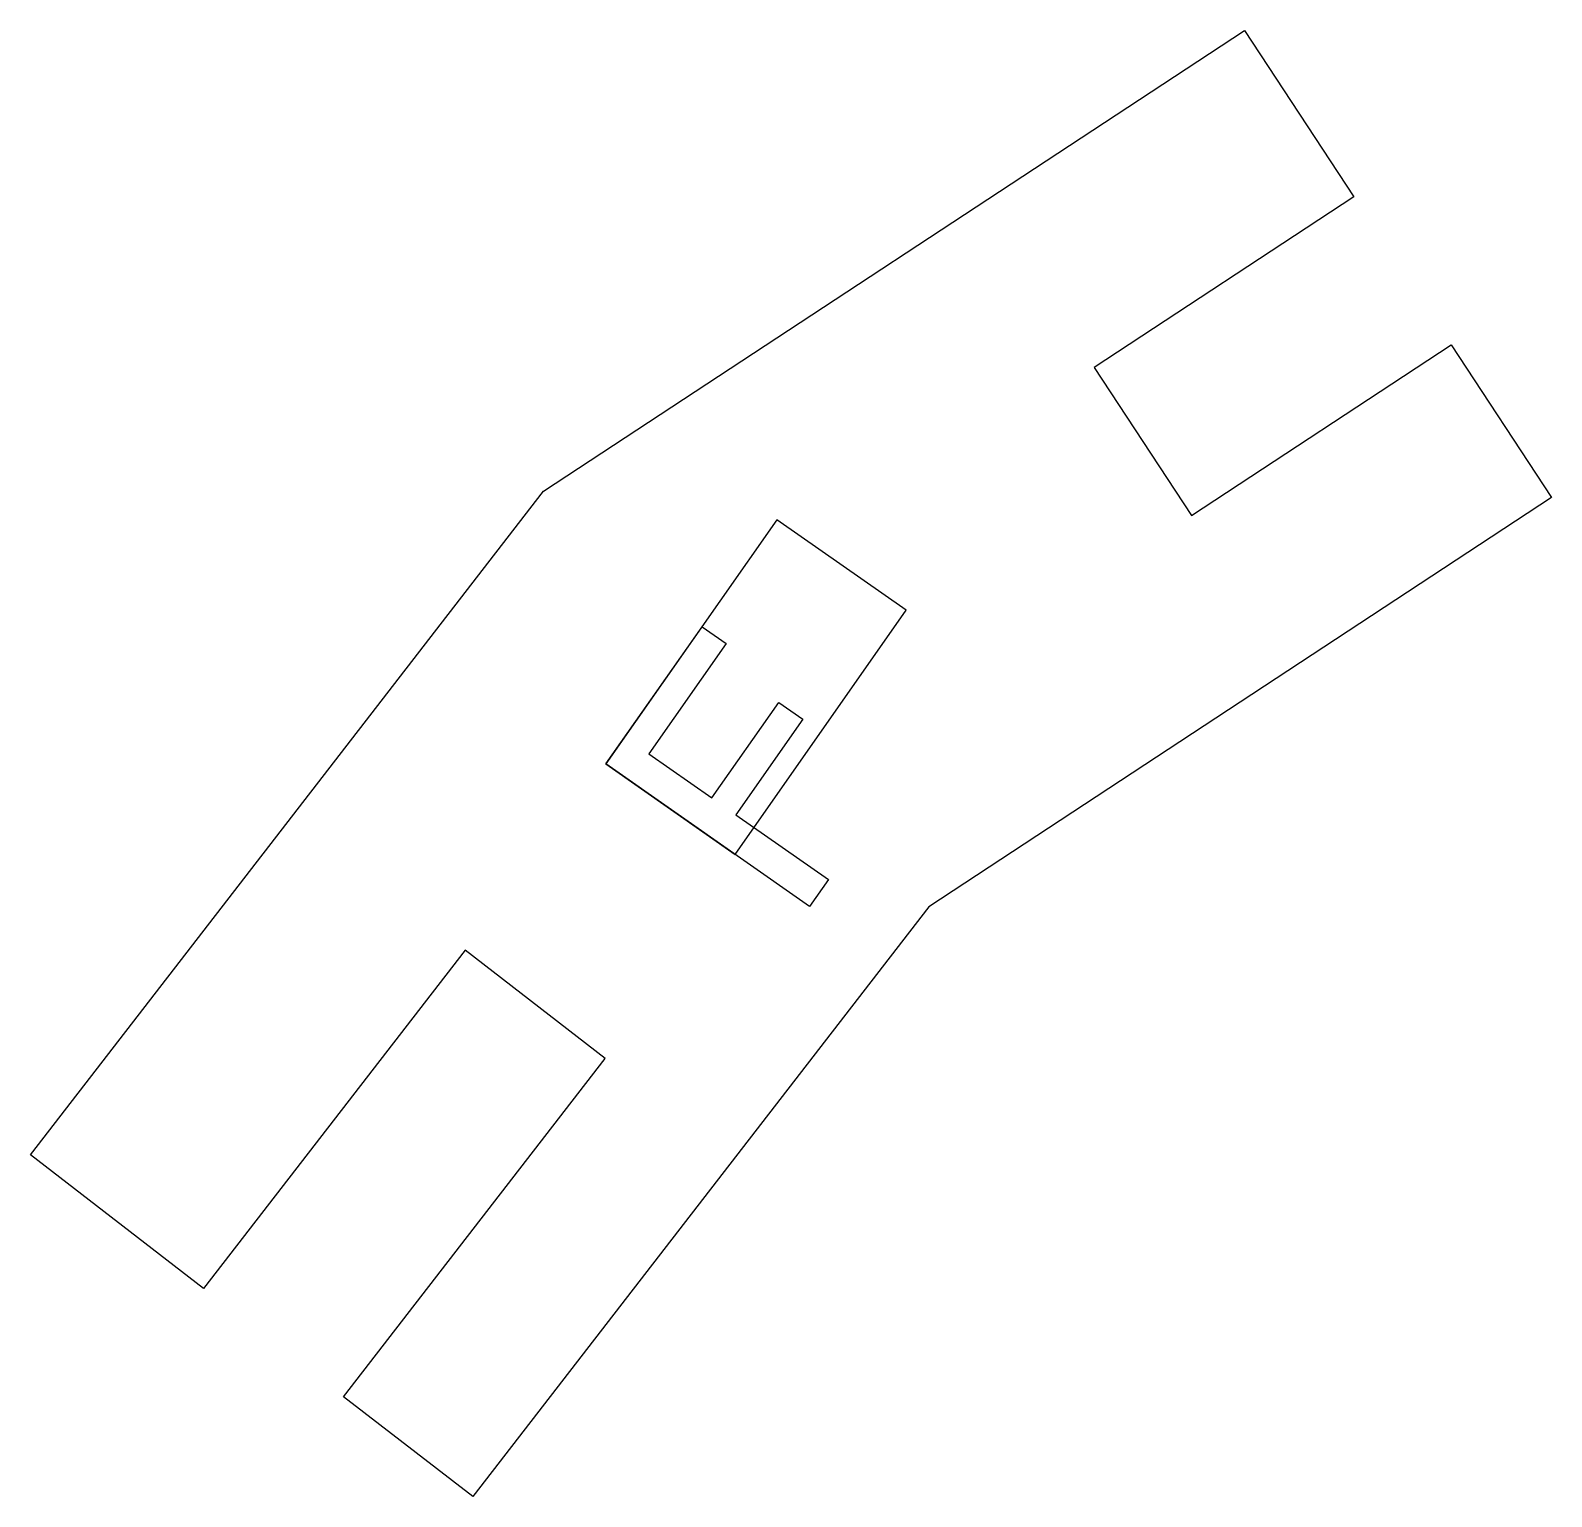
# Model space of a CAD drawing. Header units: millimetres. Extents: x -106.4 to -81.9, y 88.4 to 112.
import ezdxf

# ---------------------------------------------------------------- set-up
doc = ezdxf.new("R2010")
doc.units = ezdxf.units.MM
doc.layers.get('0').update_dxf_attribs({"linetype": 'CONTINUOUS'})

msp = doc.modelspace()

# ---------------------------------------------------------------- linework, layer by layer
for p, q in [((-94.395, 104.092, -6.712), (-97.147, 100.162, -6.712)), ((-92.316, 102.636, -6.712), (-94.395, 104.092, -6.712)), ((-95.068, 98.706, -6.712), (-92.316, 102.636, -6.712)), ((-97.147, 100.162, -6.712), (-95.599, 102.372, -6.712)), ((-95.599, 102.372, -6.712), (-95.212, 102.101, -6.712)), ((-95.212, 102.101, -6.712), (-96.456, 100.324, -6.712)), ((-95.442, 99.614, -6.712), (-94.365, 101.152, -6.712)), ((-94.365, 101.152, -6.712), (-93.978, 100.881, -6.712)), ((-93.978, 100.881, -6.712), (-95.055, 99.343, -6.712)), ((-97.147, 100.162, -6.712), (-95.068, 98.706, -6.712)), ((-93.87, 97.867, -6.712), (-97.147, 100.162, -6.712)), ((-96.456, 100.324, -6.712), (-95.442, 99.614, -6.712)), ((-95.055, 99.343, -6.712), (-93.566, 98.301, -6.712)), ((-93.566, 98.301, -6.712), (-93.87, 97.867, -6.712))]:
    msp.add_line(p, q)
msp.add_lwpolyline([(-97.16, 95.418), (-99.415, 97.161), (-103.624, 91.717), (-106.41, 93.871), (-98.151, 104.553), (-86.869, 111.973), (-85.107, 109.293), (-89.285, 106.545), (-87.719, 104.164), (-83.541, 106.911), (-81.924, 104.453), (-91.951, 97.859), (-99.29, 88.366), (-101.37, 89.974)], close=True)

doc.saveas('drawing.dxf')
